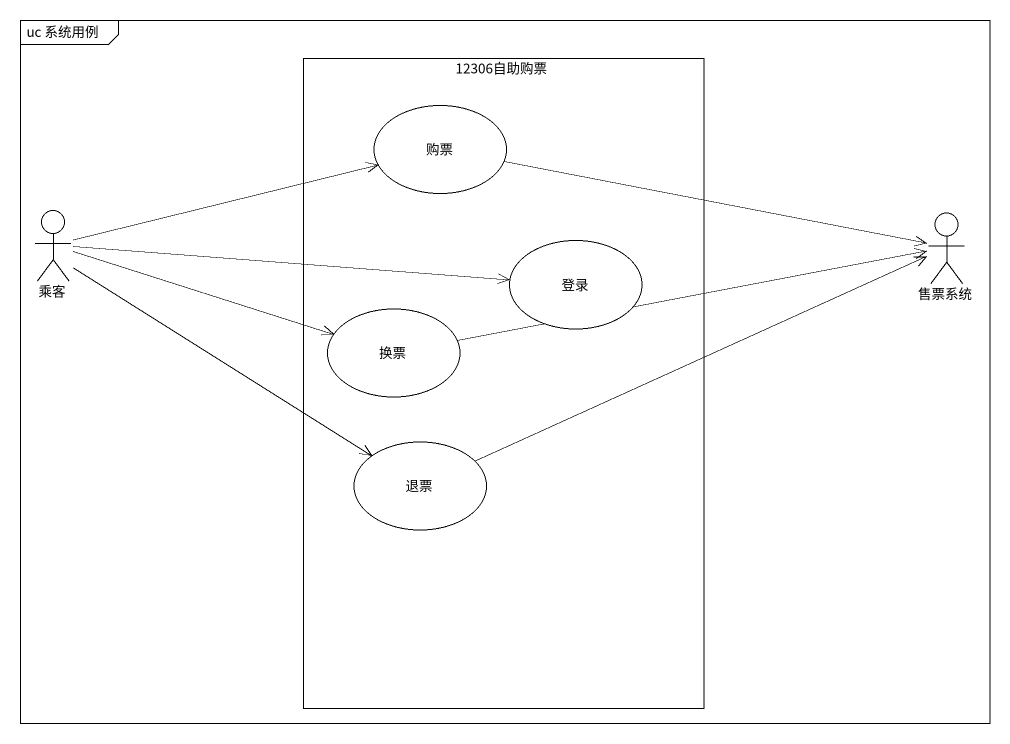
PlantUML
@startuml
mainframe uc 系统用例
rectangle "12306自助购票" as r12306自助购票 {
  usecase 购票
  usecase 登录
  usecase 换票
  usecase 退票
}
actor 乘客
actor 售票系统
乘客 -right-> 购票
乘客 -right-> 登录
乘客 -right-> 换票
乘客 -right-> 退票
售票系统 <-left- 购票
售票系统 <-left- 换票
售票系统 <-left- 退票
@enduml
